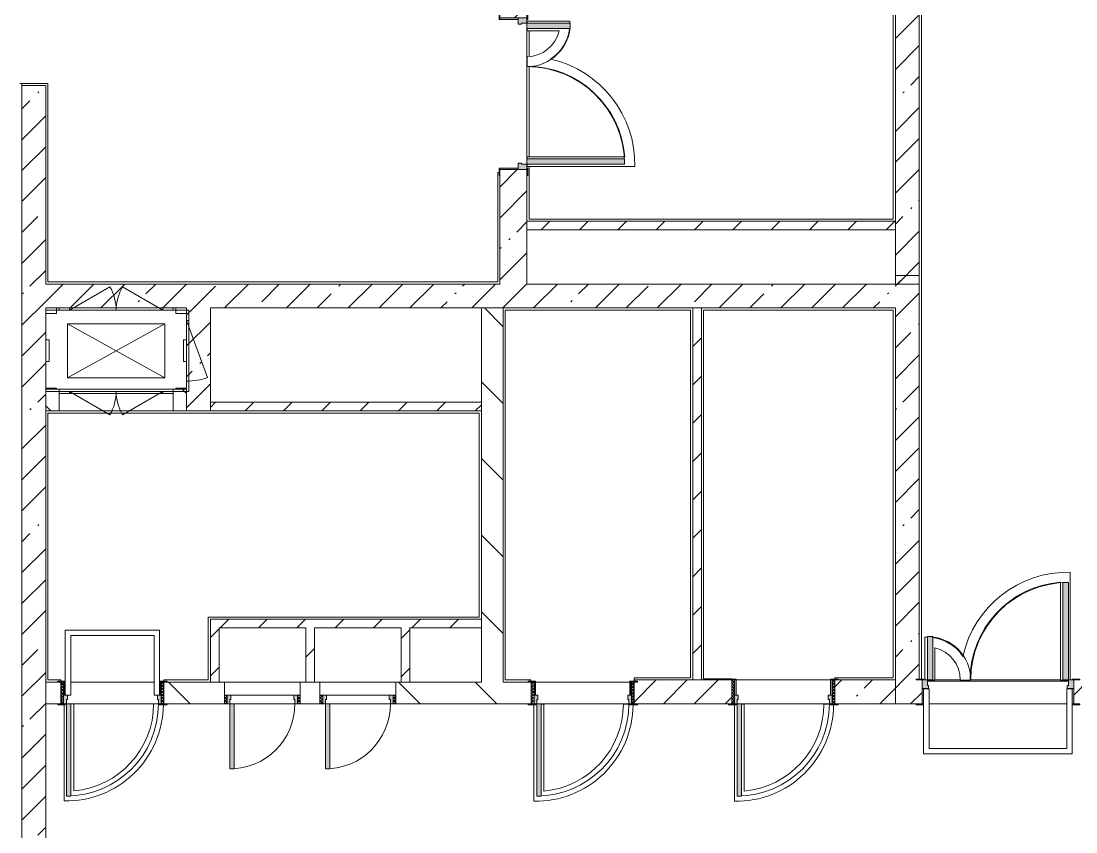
# Model space of a CAD drawing. Header units: millimetres. Extents: x 35316 to 242799, y -8553 to 29000.
# Drawn here: x 192669 to 202402, y 12219 to 19695 of the extents above; entities that cross this region are included whole.
import ezdxf

# ---------------------------------------------------------------- set-up
doc = ezdxf.new("R2010")
doc.units = ezdxf.units.MM
for name, color, linetype, lineweight, true_color in [('A-DOOR-3', 7, 'Continuous', 5, 0xaaaaaa), ('A-DOOR-4', 7, 'Continuous', 5, 0xe2e2e2), ('A-DOOR-FRAM-2', 7, 'Continuous', 5, 0xe2e2e2), ('A-DOOR-FRAM-3', 7, 'Continuous', 5, 0xaaaaaa), ('A-FLOR-3', 7, 'Continuous', 5, 0xaaaaaa)]:
    doc.layers.add(name, color=color, linetype=linetype, lineweight=lineweight, true_color=true_color)
for name, color, linetype, lineweight in [('A-GENM-6', 7, 'Continuous', 5), ('A-WALL', 7, 'Continuous', 9), ('I-WALL-5', 7, 'Continuous', 5), ('M-EQPM-3', 7, 'Continuous', 5)]:
    doc.layers.add(name, color=color, linetype=linetype, lineweight=lineweight)
pattern_1 = [(45, (107926.8, 0), (-285.1231, 285.1231), []), (45, (108211.92, 0), (-285.1231, 285.1231), [504.031, -100.806, 16.764, -84.042])]
pattern_2 = [(135, (107926.8, 0), (-353.5534, -353.5534), [])]
pattern_3 = [(45, (107926.8, 0), (-176.7767, 176.7767), [])]

# ---------------------------------------------------------------- blocks, each defined once
blk = doc.blocks.new('110_Дверь_СКБ_2Ст - Д-1_л_Лестничная клетка EIS60 2-32142534-3_3_2_птичка')
at = {"layer": 'A-DOOR-4'}
for points in [[(612.5, 110), (662.5, 110), (662.5, 1010), (612.5, 1010), (612.5, 417.6)], [(-587.5, 110), (-587.5, 510), (-637.5, 510), (-637.5, 110)], [(712.5, -110), (712.5, 30), (697.5, 30), (697.5, -110)]]:
    blk.add_hatch(color=256, dxfattribs=at).paths.add_polyline_path(points)
h = blk.add_hatch(color=256, dxfattribs=at)
h.paths.add_polyline_path([(-627.5, 30), (-627.5, 60), (-637.5, 60), (-640.2, 110), (-687.5, 110), (-687.5, 30), (-640.2, 30)])
h.paths.add_polyline_path([(712.5, 30), (712.5, 110), (662.5, 110), (662.5, 60), (652.5, 60), (652.5, 30)])
at = {"layer": 'A-DOOR-FRAM-2'}
for points in [[(-672.5, 110), (-672.5, 118), (-742.5, 118), (-742.5, 110)], [(767.5, 110), (767.5, 118), (697.5, 118), (697.5, 110)], [(-672.5, -110), (-672.5, 30), (-687.5, 30), (-687.5, -110)], [(-672.5, -118), (-672.5, -110), (-742.5, -110), (-742.5, -118)], [(767.5, -118), (767.5, -110), (697.5, -110), (697.5, -118)]]:
    blk.add_hatch(color=256, dxfattribs=at).paths.add_polyline_path(points)
at = {"layer": 'A-DOOR-3'}
for p, q in [((662.5, 1010), (612.5, 1010)), ((612.5, 1010), (612.5, 110)), ((662.5, 110), (662.5, 1010)), ((-637.5, 510), (-637.5, 110)), ((-587.5, 510), (-637.5, 510)), ((-587.5, 110), (-587.5, 510)), ((-637.5, 110), (-587.5, 110)), ((612.5, 110), (662.5, 110))]:
    blk.add_line(p, q, dxfattribs=at)
for centre, radius, start, end in [((662.5, 110), 900, 90, 180), ((-637.5, 110), 400, 360, 90)]:
    blk.add_arc(centre, radius, start, end, dxfattribs=at)
at = {"layer": 'A-DOOR-FRAM-3'}
for p, q in [((-672.5, 118), (-742.5, 118)), ((-742.5, 118), (-742.5, 110)), ((-742.5, 110), (-672.5, 110)), ((-637.5, 110), (-687.5, 110)), ((-687.5, 110), (-687.5, 30)), ((-672.5, 110), (-672.5, 118)), ((-637.5, 60), (-637.5, 110)), ((662.5, 110), (662.5, 60)), ((712.5, 110), (662.5, 110)), ((767.5, 118), (697.5, 118)), ((697.5, 118), (697.5, 110)), ((697.5, 110), (767.5, 110)), ((712.5, 30), (712.5, 110)), ((767.5, 110), (767.5, 118)), ((-687.5, 30), (-627.5, 30)), ((-672.5, 30), (-687.5, 30)), ((-687.5, 30), (-687.5, -110)), ((-672.5, -110), (-672.5, 30)), ((-627.5, 60), (-637.5, 60)), ((-627.5, 30), (-627.5, 60)), ((662.5, 60), (652.5, 60)), ((652.5, 60), (652.5, 30)), ((652.5, 30), (712.5, 30)), ((712.5, 30), (697.5, 30)), ((697.5, 30), (697.5, -110)), ((712.5, -110), (712.5, 30)), ((-672.5, -110), (-742.5, -110)), ((-742.5, -110), (-742.5, -118)), ((-742.5, -118), (-672.5, -118)), ((-687.5, -110), (-672.5, -110)), ((-672.5, -118), (-672.5, -110)), ((697.5, -110), (712.5, -110)), ((767.5, -110), (697.5, -110)), ((697.5, -110), (697.5, -118)), ((697.5, -118), (767.5, -118)), ((767.5, -118), (767.5, -110))]:
    blk.add_line(p, q, dxfattribs=at)
blk = doc.blocks.new('110_Дверь_СКБ_1Ст_Внутренняя1 - Д-8 950x2100h_охрана-V124-3_3_2_птичка')
at = {"layer": 'A-DOOR-3'}
h = blk.add_hatch(dxfattribs=at)
h.set_pattern_fill('FP_21', color=256, style=0, pattern_type=2)
h.set_pattern_definition([(135, (1826.41, 164.685), (-14.14214, -14.14214), []), (225, (1826.41, 164.685), (14.14214, -14.14214), [])])
h.paths.add_polyline_path([(487.5, 100), (462.5, 100), (462.5, -100), (487.5, -100)])
at = {"layer": 'A-DOOR-4'}
h = blk.add_hatch(color=256, dxfattribs=at)
h.paths.add_polyline_path([(437.5, 100), (437.5, 60), (427.5, 60), (427.5, 20), (462.5, 20), (462.5, 100), (443.1, 100)])
h.paths.add_polyline_path([(-437.5, 100), (-437.5, 20), (-402.5, 20), (-402.5, 60), (-412.5, 60), (-412.5, 100)])
at = {"layer": 'A-DOOR-FRAM-2'}
for points in [[(397.5, 950), (397.5, 100), (437.5, 100), (437.5, 950)], [(-492.5, 108), (-492.5, 100), (-422.5, 100), (-422.5, 108)], [(517.5, 108), (447.5, 108), (447.5, 100), (517.5, 100)], [(-422.5, 20), (-437.5, 20), (-437.5, -100), (-422.5, -100)], [(462.5, 20), (447.5, 20), (447.5, -100), (462.5, -100)], [(-492.5, -100), (-492.5, -108), (-422.5, -108), (-422.5, -100)], [(447.5, -100), (447.5, -108), (517.5, -108), (517.5, -100)]]:
    blk.add_hatch(color=256, dxfattribs=at).paths.add_polyline_path(points)
at = {"layer": 'A-DOOR-FRAM-3'}
h = blk.add_hatch(dxfattribs=at)
h.set_pattern_fill('FP_114', color=256, style=0, pattern_type=2)
h.set_pattern_definition([(45, (-296.384, 164.685), (-14.1421, 14.1421), []), (135, (-296.384, 164.685), (-14.1421, -14.1421), [])])
h.paths.add_polyline_path([(-437.5, 100), (-462.5, 100), (-462.5, -100), (-437.5, -100)])
at = {"layer": 'A-DOOR-3'}
for p, q in [((437.5, 950), (397.5, 950)), ((397.5, 950), (397.5, 100)), ((437.5, 100), (437.5, 950)), ((397.5, 100), (437.5, 100))]:
    blk.add_line(p, q, dxfattribs=at)
blk.add_arc((437.5, 100), 850, 90, 180, dxfattribs=at)
at = {"layer": 'A-DOOR-FRAM-3'}
for p, q in [((-422.5, 108), (-492.5, 108)), ((-492.5, 108), (-492.5, 100)), ((-492.5, 100), (-422.5, 100)), ((-437.5, 100), (-462.5, 100)), ((-462.5, 100), (-462.5, -100)), ((-412.5, 100), (-437.5, 100)), ((-437.5, 100), (-437.5, 20)), ((-437.5, -100), (-437.5, 100)), ((-422.5, 100), (-437.5, 100)), ((-437.5, 100), (-437.5, 99)), ((-437.5, 99), (-422.5, 99)), ((-422.5, 100), (-422.5, 108)), ((-422.5, 99), (-422.5, 100)), ((-412.5, 60), (-412.5, 100)), ((437.5, 100), (437.5, 60)), ((462.5, 100), (437.5, 100)), ((517.5, 108), (447.5, 108)), ((447.5, 108), (447.5, 100)), ((462.5, 100), (447.5, 100)), ((447.5, 100), (447.5, 99)), ((447.5, 100), (517.5, 100)), ((447.5, 99), (462.5, 99)), ((462.5, 20), (462.5, 100)), ((487.5, 100), (462.5, 100)), ((462.5, 100), (462.5, -100)), ((462.5, 99), (462.5, 100)), ((487.5, -100), (487.5, 100)), ((517.5, 100), (517.5, 108)), ((-437.5, 20), (-402.5, 20)), ((-422.5, 20), (-437.5, 20)), ((-437.5, 20), (-437.5, -100)), ((-422.5, -100), (-422.5, 20)), ((-402.5, 60), (-412.5, 60)), ((-402.5, 20), (-402.5, 60)), ((437.5, 60), (427.5, 60)), ((427.5, 60), (427.5, 20)), ((427.5, 20), (462.5, 20)), ((462.5, 20), (447.5, 20)), ((447.5, 20), (447.5, -100)), ((462.5, -100), (462.5, 20)), ((-422.5, -100), (-492.5, -100)), ((-492.5, -100), (-492.5, -108)), ((-492.5, -108), (-422.5, -108)), ((-462.5, -100), (-437.5, -100)), ((-437.5, -100), (-422.5, -100)), ((-422.5, -108), (-422.5, -100)), ((447.5, -100), (462.5, -100)), ((517.5, -100), (447.5, -100)), ((447.5, -100), (447.5, -108)), ((447.5, -108), (517.5, -108)), ((462.5, -100), (487.5, -100)), ((517.5, -108), (517.5, -100))]:
    blk.add_line(p, q, dxfattribs=at)
blk = doc.blocks.new('DOR_Проход в стене_Прямоугольный - 1050x1150 EI30-23344994-3_3_2_птичка')
at = {"layer": 'A-DOOR-3'}
for p, q in [((525, 100), (-525, 100)), ((525, -100), (-525, -100))]:
    blk.add_line(p, q, dxfattribs=at)
blk = doc.blocks.new('110_Дверь_СКБ_1Ст_Внутренняя1 - Д-8 950x2100h_охрана-32352528-3_3_2_птичка')
at = {"layer": 'A-DOOR-3'}
h = blk.add_hatch(dxfattribs=at)
h.set_pattern_fill('FP_31', color=256, style=0, pattern_type=2)
h.set_pattern_definition([(135, (1826.41, 174.685), (-14.14214, -14.14214), []), (225, (1826.41, 174.685), (14.14214, -14.14214), [])])
h.paths.add_polyline_path([(487.5, 110), (462.5, 110), (462.5, -110), (487.5, -110)])
at = {"layer": 'A-DOOR-4'}
h = blk.add_hatch(color=256, dxfattribs=at)
h.paths.add_polyline_path([(437.5, 110), (437.5, 70), (427.5, 70), (427.5, 30), (462.5, 30), (462.5, 110)])
h.paths.add_polyline_path([(-412.5, 110), (-437.5, 110), (-437.5, 30), (-402.5, 30), (-402.5, 70), (-412.5, 70)])
at = {"layer": 'A-DOOR-FRAM-2'}
for points in [[(397.5, 960), (397.5, 110), (437.5, 110), (437.5, 960)], [(-492.5, 118), (-492.5, 110), (-422.5, 110), (-422.5, 118)], [(517.5, 118), (447.5, 118), (447.5, 110), (517.5, 110)], [(-422.5, 30), (-437.5, 30), (-437.5, -110), (-422.5, -110)], [(462.5, 30), (447.5, 30), (447.5, -110), (462.5, -110)], [(-492.5, -110), (-492.5, -118), (-422.5, -118), (-422.5, -110)], [(517.5, -110), (447.5, -110), (447.5, -118), (517.5, -118)]]:
    blk.add_hatch(color=256, dxfattribs=at).paths.add_polyline_path(points)
at = {"layer": 'A-DOOR-FRAM-3'}
h = blk.add_hatch(dxfattribs=at)
h.set_pattern_fill('FP_32', color=256, style=0, pattern_type=2)
h.set_pattern_definition([(45, (-296.384, 174.685), (-14.1421, 14.1421), []), (135, (-296.384, 174.685), (-14.1421, -14.1421), [])])
h.paths.add_polyline_path([(-437.5, 110), (-462.5, 110), (-462.5, -110), (-437.5, -110)])
at = {"layer": 'A-DOOR-3'}
for p, q in [((437.5, 960), (397.5, 960)), ((397.5, 960), (397.5, 110)), ((437.5, 110), (437.5, 960)), ((397.5, 110), (437.5, 110))]:
    blk.add_line(p, q, dxfattribs=at)
blk.add_arc((437.5, 110), 850, 90, 180, dxfattribs=at)
at = {"layer": 'A-DOOR-FRAM-3'}
for p, q in [((-422.5, 118), (-492.5, 118)), ((-492.5, 118), (-492.5, 110)), ((-492.5, 110), (-422.5, 110)), ((-437.5, 110), (-462.5, 110)), ((-462.5, 110), (-462.5, -110)), ((-412.5, 110), (-437.5, 110)), ((-437.5, 110), (-437.5, 30)), ((-437.5, -110), (-437.5, 110)), ((-422.5, 110), (-437.5, 110)), ((-437.5, 110), (-437.5, 109)), ((-437.5, 109), (-422.5, 109)), ((-422.5, 110), (-422.5, 118)), ((-422.5, 109), (-422.5, 110)), ((-412.5, 70), (-412.5, 110)), ((437.5, 110), (437.5, 70)), ((462.5, 110), (437.5, 110)), ((517.5, 118), (447.5, 118)), ((447.5, 118), (447.5, 110)), ((462.5, 110), (447.5, 110)), ((447.5, 110), (447.5, 109)), ((447.5, 110), (517.5, 110)), ((447.5, 109), (462.5, 109)), ((462.5, 30), (462.5, 110)), ((487.5, 110), (462.5, 110)), ((462.5, 110), (462.5, -110)), ((462.5, 109), (462.5, 110)), ((487.5, -110), (487.5, 110)), ((517.5, 110), (517.5, 118)), ((-437.5, 30), (-402.5, 30)), ((-422.5, 30), (-437.5, 30)), ((-437.5, 30), (-437.5, -110)), ((-422.5, -110), (-422.5, 30)), ((-402.5, 70), (-412.5, 70)), ((-402.5, 30), (-402.5, 70)), ((437.5, 70), (427.5, 70)), ((427.5, 70), (427.5, 30)), ((427.5, 30), (462.5, 30)), ((462.5, 30), (447.5, 30)), ((447.5, 30), (447.5, -110)), ((462.5, -110), (462.5, 30)), ((-422.5, -110), (-492.5, -110)), ((-492.5, -110), (-492.5, -118)), ((-492.5, -118), (-422.5, -118)), ((-462.5, -110), (-437.5, -110)), ((-437.5, -110), (-422.5, -110)), ((-422.5, -118), (-422.5, -110)), ((447.5, -110), (462.5, -110)), ((517.5, -110), (447.5, -110)), ((447.5, -110), (447.5, -118)), ((447.5, -118), (517.5, -118)), ((462.5, -110), (487.5, -110)), ((517.5, -118), (517.5, -110))]:
    blk.add_line(p, q, dxfattribs=at)
blk = doc.blocks.new('110_Дверь_СКБ_2Ст - Д-1_л_Лестничная клетка EIS60 2-32359692-3_3_2_птичка')
at = {"layer": 'A-DOOR-4'}
for points in [[(662.5, 1025), (612.5, 1025), (612.5, 125), (662.5, 125)], [(-587.5, 525), (-637.5, 525), (-637.5, 125), (-587.5, 125)], [(712.5, -125), (712.5, 45), (697.5, 45), (697.5, -125)]]:
    blk.add_hatch(color=256, dxfattribs=at).paths.add_polyline_path(points)
h = blk.add_hatch(color=256, dxfattribs=at)
h.paths.add_polyline_path([(712.5, 125), (662.5, 125), (662.5, 75), (652.5, 75), (652.5, 45), (712.5, 45)])
h.paths.add_polyline_path([(-627.5, 45), (-627.5, 75), (-637.5, 75), (-637.5, 125), (-687.5, 125), (-687.5, 45)])
at = {"layer": 'A-DOOR-FRAM-2'}
for points in [[(-672.5, 125), (-672.5, 133), (-742.5, 133), (-742.5, 125)], [(767.5, 125), (767.5, 133), (697.5, 133), (697.5, 125)], [(-672.5, -125), (-672.5, 45), (-687.5, 45), (-687.5, -125)], [(-672.5, -133), (-672.5, -125), (-742.5, -125), (-742.5, -133)], [(767.5, -133), (767.5, -125), (697.5, -125), (697.5, -133)]]:
    blk.add_hatch(color=256, dxfattribs=at).paths.add_polyline_path(points)
at = {"layer": 'A-DOOR-3'}
for p, q in [((662.5, 1025), (612.5, 1025)), ((612.5, 1025), (612.5, 125)), ((662.5, 125), (662.5, 1025)), ((-637.5, 525), (-637.5, 125)), ((-587.5, 525), (-637.5, 525)), ((-587.5, 125), (-587.5, 525)), ((-637.5, 125), (-587.5, 125)), ((612.5, 125), (662.5, 125))]:
    blk.add_line(p, q, dxfattribs=at)
for centre, radius, start, end in [((662.5, 125), 900, 90, 180), ((-637.5, 125), 400, 360, 90)]:
    blk.add_arc(centre, radius, start, end, dxfattribs=at)
at = {"layer": 'A-DOOR-FRAM-3'}
for p, q in [((-672.5, 133), (-742.5, 133)), ((-742.5, 133), (-742.5, 125)), ((-742.5, 125), (-672.5, 125)), ((-637.5, 125), (-687.5, 125)), ((-687.5, 125), (-687.5, 45)), ((-672.5, 125), (-672.5, 133)), ((-637.5, 75), (-637.5, 125)), ((662.5, 125), (662.5, 75)), ((712.5, 125), (662.5, 125)), ((767.5, 133), (697.5, 133)), ((697.5, 133), (697.5, 125)), ((697.5, 125), (767.5, 125)), ((712.5, 45), (712.5, 125)), ((767.5, 125), (767.5, 133)), ((-687.5, 45), (-627.5, 45)), ((-672.5, 45), (-687.5, 45)), ((-687.5, 45), (-687.5, -125)), ((-672.5, -125), (-672.5, 45)), ((-627.5, 75), (-637.5, 75)), ((-627.5, 45), (-627.5, 75)), ((662.5, 75), (652.5, 75)), ((652.5, 75), (652.5, 45)), ((652.5, 45), (712.5, 45)), ((712.5, 45), (697.5, 45)), ((697.5, 45), (697.5, -125)), ((712.5, -125), (712.5, 45)), ((-672.5, -125), (-742.5, -125)), ((-742.5, -125), (-742.5, -133)), ((-742.5, -133), (-672.5, -133)), ((-687.5, -125), (-672.5, -125)), ((-672.5, -133), (-672.5, -125)), ((697.5, -125), (712.5, -125)), ((767.5, -125), (697.5, -125)), ((697.5, -125), (697.5, -133)), ((697.5, -133), (767.5, -133)), ((767.5, -133), (767.5, -125))]:
    blk.add_line(p, q, dxfattribs=at)
blk = doc.blocks.new('160_Подъемник - 160_Подъемник-23521422-3_3_2_птичка')
at = {"layer": 'A-GENM-6'}
for p, q in [((220, 0), (592.4, 215)), ((1080, 0), (707.6, 215)), ((-20, -95), (-20, 0)), ((-20, 0), (0, 0)), ((0, 0), (0, -95)), ((220, 20), (125, 20)), ((125, 20), (125, 0)), ((220, 0), (220, 20)), ((1080, 20), (220, 20)), ((220, 20), (1080, 20)), ((1080, 0), (1080, 20)), ((1080, 20), (1175, 20)), ((1175, 20), (1175, 0)), ((0, -95), (-20, -95)), ((-20, -95), (-20, -655)), ((-20, -655), (-20, -95)), ((125, 0), (220, 0)), ((1175, 0), (1080, 0)), ((0, -655), (-191.5, -128.8)), ((0, -655), (-20, -655)), ((-20, -655), (-20, -750)), ((0, -750), (0, -655)), ((-20, -750), (0, -750)), ((125, -770), (125, -750)), ((125, -750), (220, -750)), ((220, -770), (125, -770)), ((220, -750), (220, -770)), ((220, -750), (592.4, -965)), ((220, -770), (792, -770)), ((1080, -770), (508, -770)), ((1080, -750), (707.6, -965)), ((1080, -750), (1080, -770)), ((1175, -750), (1080, -750)), ((1080, -770), (1175, -770)), ((1175, -770), (1175, -750))]:
    blk.add_line(p, q, dxfattribs=at)
for centre, radius, start, end in [((220, 0), 430, 0, 30), ((1080, 0), 430, 150, 180), ((0, -655), 560, 90, 110), ((220, -750), 430, 330, 0), ((1080, -750), 430, 180, 210)]:
    blk.add_arc(centre, radius, start, end, dxfattribs=at)
at = {"layer": 'M-EQPM-3'}
for p, q in [((1300, 0), (0, 0)), ((0, 0), (0, -750)), ((1300, -750), (1300, 0)), ((1100, -625), (200, -125)), ((200, -625), (1100, -125)), ((1100, -125), (200, -125)), ((200, -125), (200, -625)), ((1100, -625), (1100, -125)), ((200, -625), (1100, -625)), ((0, -750), (1300, -750))]:
    blk.add_line(p, q, dxfattribs=at)
blk = doc.blocks.new('110_Дверь_СКБ_1Ст - д-18 700x2100h_Технический шкаф ЭОМ и СС-23257539-3_3_2_птичка')
at = {"layer": 'A-DOOR-3'}
h = blk.add_hatch(dxfattribs=at)
h.set_pattern_fill('FP_43', color=256, style=0, pattern_type=2)
h.set_pattern_definition([(135, (1951.41, 164.685), (-14.14214, -14.14214), []), (225, (1951.41, 164.685), (14.14214, -14.14214), [])])
h.paths.add_polyline_path([(362.5, 100), (337.5, 100), (337.5, 20), (362.5, 20)])
at = {"layer": 'A-DOOR-4'}
h = blk.add_hatch(color=256, dxfattribs=at)
h.paths.add_polyline_path([(312.5, 100), (312.5, 60), (302.5, 60), (302.5, 20), (337.5, 20), (337.5, 100)])
h.paths.add_polyline_path([(-287.5, 100), (-312.5, 100), (-312.5, 20), (-277.5, 20), (-277.5, 60), (-287.5, 60)])
at = {"layer": 'A-DOOR-FRAM-2'}
blk.add_hatch(color=256, dxfattribs=at).paths.add_polyline_path([(272.5, 700), (272.5, 100), (312.5, 100), (312.5, 700)])
at = {"layer": 'A-DOOR-FRAM-3'}
h = blk.add_hatch(dxfattribs=at)
h.set_pattern_fill('FP_44', color=256, style=0, pattern_type=2)
h.set_pattern_definition([(45, (-171.384, 164.685), (-14.1421, 14.1421), []), (135, (-171.384, 164.685), (-14.1421, -14.1421), [])])
h.paths.add_polyline_path([(-312.5, 100), (-337.5, 100), (-337.5, 20), (-312.5, 20)])
at = {"layer": 'A-DOOR-3'}
for p, q in [((312.5, 700), (272.5, 700)), ((272.5, 700), (272.5, 100)), ((312.5, 100), (312.5, 700)), ((272.5, 100), (312.5, 100))]:
    blk.add_line(p, q, dxfattribs=at)
blk.add_arc((312.5, 100), 600, 90, 180, dxfattribs=at)
at = {"layer": 'A-DOOR-FRAM-3'}
for p, q in [((-312.5, 100), (-337.5, 100)), ((-337.5, 100), (-337.5, 20)), ((-287.5, 100), (-312.5, 100)), ((-312.5, 100), (-312.5, 20)), ((-312.5, 20), (-312.5, 100)), ((-287.5, 60), (-287.5, 100)), ((-287.5, 100), (272.5, 100)), ((312.5, 100), (312.5, 60)), ((337.5, 100), (312.5, 100)), ((337.5, 20), (337.5, 100)), ((362.5, 100), (337.5, 100)), ((337.5, 100), (337.5, 20)), ((362.5, 20), (362.5, 100)), ((-337.5, 20), (-312.5, 20)), ((-312.5, 20), (-277.5, 20)), ((-277.5, 60), (-287.5, 60)), ((-277.5, 20), (-277.5, 60)), ((302.5, 20), (-277.5, 20)), ((312.5, 60), (302.5, 60)), ((302.5, 60), (302.5, 20)), ((302.5, 20), (337.5, 20)), ((337.5, 20), (362.5, 20))]:
    blk.add_line(p, q, dxfattribs=at)
blk = doc.blocks.new('Закладная деталь приямка - 200_100-20924312-3_3_2_птичка')
at = {"layer": 'M-EQPM-3'}
for p, q in [((85000, 16755), (84970, 16755)), ((85000, 16755), (84970, 16755)), ((85000, 16555), (85000, 16755)), ((85000, 16755), (85000, 16555)), ((84970, 16555), (85000, 16555)), ((85000, 16555), (84970, 16555))]:
    blk.add_line(p, q, dxfattribs=at)
blk = doc.blocks.new('Закладная деталь приямка - 150_100-20924311-3_3_2_птичка')
at = {"layer": 'M-EQPM-3'}
for p, q in [((85070, 17050), (85070, 17000)), ((85070, 17050), (85070, 17000)), ((84970, 17000), (85070, 17000)), ((85070, 17000), (84970, 17000))]:
    blk.add_line(p, q, dxfattribs=at)
blk = doc.blocks.new('Закладная деталь приямка - 150_100-V164-3_3_2_птичка')
at = {"layer": 'M-EQPM-3'}
for p, q in [((86170, 17000), (86170, 17050)), ((86170, 17000), (86170, 17050)), ((86270, 17000), (86170, 17000)), ((86170, 17000), (86270, 17000))]:
    blk.add_line(p, q, dxfattribs=at)
blk = doc.blocks.new('Закладная деталь приямка - 150_100-V165-3_3_2_птичка')
at = {"layer": 'M-EQPM-3'}
for p, q in [((86270, 16310), (86170, 16310)), ((86170, 16310), (86270, 16310)), ((86170, 16310), (86170, 16300)), ((86170, 16310), (86170, 16300))]:
    blk.add_line(p, q, dxfattribs=at)
blk = doc.blocks.new('Закладная деталь приямка - 150_100-V166-3_3_2_птичка')
at = {"layer": 'M-EQPM-3'}
for p, q in [((85070, 16310), (84970, 16310)), ((84970, 16310), (85070, 16310)), ((85070, 16300), (85070, 16310)), ((85070, 16310), (85070, 16300))]:
    blk.add_line(p, q, dxfattribs=at)

msp = doc.modelspace()

# ---------------------------------------------------------------- hatches: boundary and pattern name
at = {"layer": 'I-WALL-5'}
h = msp.add_hatch(dxfattribs=at)
h.set_pattern_fill('FP_108', color=256, style=0, pattern_type=2)
h.set_pattern_definition(pattern_1)
h.paths.add_polyline_path([(197336.8, 17270), (197336.8, 18325), (197086.8, 18325), (197086.8, 17270)])
h.paths.add_polyline_path([(197086.8, 19725), (197336.8, 19725), (197336.8, 27100), (197086.8, 27100), (197086.8, 19750)])
h = msp.add_hatch(dxfattribs=at)
h.set_pattern_fill('FP_108', color=256, style=0, pattern_type=2)
h.set_pattern_definition(pattern_1)
h.paths.add_polyline_path([(200956.8, 17270), (200956.8, 21400), (200736.8, 21400), (200736.8, 17270)])
h = msp.add_hatch(dxfattribs=at)
h.set_pattern_fill('FP_108', color=256, style=0, pattern_type=2)
h.set_pattern_definition(pattern_1)
h.paths.add_polyline_path([(192896.8, 10400), (192896.8, 19100), (192676.8, 19100), (192676.8, 10400)])
h = msp.add_hatch(dxfattribs=at)
h.set_pattern_fill('FP_113', color=256, style=0, pattern_type=2)
h.set_pattern_definition(pattern_3)
h.paths.add_polyline_path([(200736.8, 17770), (200736.8, 17850), (197336.8, 17850), (197336.8, 17770), (198909.7, 17770)])
h = msp.add_hatch(dxfattribs=at)
h.set_pattern_fill('FP_108', color=256, style=0, pattern_type=2)
h.set_pattern_definition(pattern_1)
h.paths.add_polyline_path([(200736.8, 13620), (200926.8, 13620), (200926.8, 13628), (200956.8, 13628), (200956.8, 17350), (200736.8, 17350), (200736.8, 13927.6)])
h = msp.add_hatch(dxfattribs=at)
h.set_pattern_fill('FP_108', color=256, style=0, pattern_type=2)
h.set_pattern_definition(pattern_1)
h.paths.add_polyline_path([(194196.8, 17050), (194416.8, 17050), (194416.8, 17270), (192896.8, 17270), (192896.8, 17050), (193611.1, 17050)])
h = msp.add_hatch(dxfattribs=at)
h.set_pattern_fill('FP_108', color=256, style=0, pattern_type=2)
h.set_pattern_definition(pattern_1)
h.paths.add_polyline_path([(198946.8, 17050), (200736.8, 17050), (200736.8, 17270), (194416.8, 17270), (194416.8, 17050), (198866.8, 17050)])
h = msp.add_hatch(dxfattribs=at)
h.set_pattern_fill('FP_108', color=256, style=0, pattern_type=2)
h.set_pattern_definition(pattern_1)
h.paths.add_polyline_path([(194196.8, 16100), (194416.8, 16100), (194416.8, 17050), (194196.8, 17050), (194196.8, 16180)])
h = msp.add_hatch(dxfattribs=at)
h.set_pattern_fill('FP_111', color=256, style=0, pattern_type=2)
h.set_pattern_definition(pattern_2)
h.paths.add_polyline_path([(197116.8, 13600), (197116.8, 17050), (196916.8, 17050), (196916.8, 13600)])
h = msp.add_hatch(dxfattribs=at)
h.set_pattern_fill('FP_113', color=256, style=0, pattern_type=2)
h.set_pattern_definition(pattern_3)
h.paths.add_polyline_path([(198946.8, 13620), (198946.8, 17050), (198866.8, 17050), (198866.8, 13620), (198909.7, 13620)])
h = msp.add_hatch(dxfattribs=at)
h.set_pattern_fill('FP_111', color=256, style=0, pattern_type=2)
h.set_pattern_definition(pattern_2)
h.paths.add_polyline_path([(194071.8, 16100), (194196.8, 16100), (194196.8, 16300), (194071.8, 16294.5)])
h.paths.add_polyline_path([(192896.8, 16100), (193021.8, 16100), (193021.8, 16300), (192896.8, 16294.5)])
h = msp.add_hatch(dxfattribs=at)
h.set_pattern_fill('FP_113', color=256, style=0, pattern_type=2)
h.set_pattern_definition(pattern_3)
h.paths.add_polyline_path([(196916.8, 16100), (196916.8, 16180), (194416.8, 16180), (194416.8, 16100), (196790.2, 16100)])
h = msp.add_hatch(dxfattribs=at)
h.set_pattern_fill('FP_113', color=256, style=0, pattern_type=2)
h.set_pattern_definition(pattern_3)
h.paths.add_polyline_path([(195296.8, 14100), (196916.8, 14100), (196916.8, 14180), (194416.8, 14180), (194416.8, 14100), (194670.8, 14100)])
h = msp.add_hatch(dxfattribs=at)
h.set_pattern_fill('FP_113', color=256, style=0, pattern_type=2)
h.set_pattern_definition(pattern_3)
h.paths.add_polyline_path([(194496.8, 13600), (194496.8, 14100), (194416.8, 14100), (194416.8, 13600)])
h = msp.add_hatch(dxfattribs=at)
h.set_pattern_fill('FP_113', color=256, style=0, pattern_type=2)
h.set_pattern_definition(pattern_3)
h.paths.add_polyline_path([(195376.8, 13600), (195376.8, 14100), (195296.8, 14100), (195296.8, 13600)])
h = msp.add_hatch(dxfattribs=at)
h.set_pattern_fill('FP_113', color=256, style=0, pattern_type=2)
h.set_pattern_definition(pattern_3)
h.paths.add_polyline_path([(196256.8, 13600), (196256.8, 14100), (196176.8, 14100), (196176.8, 13600)])
h = msp.add_hatch(dxfattribs=at)
h.set_pattern_fill('FP_111', color=256, style=0, pattern_type=2)
h.set_pattern_definition(pattern_2)
h.paths.add_polyline_path([(195245.2, 13400), (195426.8, 13400), (195426.8, 13600), (195245.2, 13600), (195245.2, 13480)])
h.paths.add_polyline_path([(193006.8, 13400), (193036.8, 13400), (193036.8, 13600), (192896.8, 13600), (192896.8, 13400)])
h.paths.add_polyline_path([(197376.8, 13400), (197376.8, 13600), (196126.8, 13600), (196126.8, 13400), (197346.8, 13400)])
h.paths.add_polyline_path([(194016.8, 13400), (194545.2, 13400), (194545.2, 13600), (193986.8, 13600), (193986.8, 13400)])
h = msp.add_hatch(dxfattribs=at)
h.set_pattern_fill('FP_108', color=256, style=0, pattern_type=2)
h.set_pattern_definition(pattern_1)
h.paths.add_polyline_path([(198356.8, 13400), (199226.8, 13400), (199226.8, 13620), (198326.8, 13620), (198326.8, 13608), (198356.8, 13608), (198356.8, 13600), (198326.8, 13600), (198326.8, 13400)])
h.paths.add_polyline_path([(200499.2, 13400), (200736.8, 13400), (200736.8, 13620), (200176.8, 13620), (200176.8, 13400), (200206.8, 13400)])
h = msp.add_hatch(dxfattribs=at)
h.set_pattern_fill('FP_108', color=256, style=0, pattern_type=2)
h.set_pattern_definition(pattern_1)
h.paths.add_polyline_path([(202436.8, 13400), (202726.8, 13400), (202726.8, 13620), (202381.8, 13620), (202381.8, 13400)])
h.paths.add_polyline_path([(200736.8, 13400), (200981.8, 13400), (200981.8, 13620), (200736.8, 13620)])

# ---------------------------------------------------------------- linework, layer by layer
at = {"layer": 'A-FLOR-3'}
for p, q in [((200716.8, 17870), (200716.8, 21450)), ((200976.8, 21130), (200976.8, 13628)), ((197731.6, 19694.6), (197337.2, 19694.6)), ((197337.2, 19694.6), (197337.2, 19675)), ((197336.8, 18425), (197336.8, 19625)), ((197337.2, 19625), (197337.2, 19604.6)), ((197337.2, 19604.6), (197634.3, 19604.6)), ((197357.8, 19604.6), (197357.8, 19370.4)), ((197337.2, 19368.4), (197337.2, 19278.4)), ((197357.8, 19277.2), (197357.8, 18443.4)), ((192657.3, 19120), (192916.8, 19120)), ((192676.8, 19120), (192676.8, 19100)), ((192916.8, 19120), (192916.8, 17290)), ((198239.5, 18443.4), (197337.2, 18443.4)), ((197337.2, 18443.4), (197337.2, 18425)), ((197066.8, 17290), (197066.8, 18300)), ((197066.8, 18300), (197078.8, 18300)), ((197337.2, 18375), (197337.2, 18353.4)), ((197337.2, 18353.4), (198332, 18353.4)), ((197357.8, 18353.4), (197357.8, 17870)), ((197357.8, 17870), (200716.8, 17870)), ((192916.8, 17290), (197066.8, 17290)), ((198846.8, 17030), (197136.8, 17030)), ((197136.8, 17030), (197136.8, 13620)), ((198846.8, 13640), (198846.8, 17030)), ((200716.8, 17030), (198966.8, 17030)), ((198966.8, 17030), (198966.8, 13630)), ((200716.8, 13640), (200716.8, 17030)), ((196896.8, 16080), (192916.8, 16080)), ((192916.8, 16080), (192916.8, 13620)), ((196896.8, 14200), (196896.8, 16080)), ((202349.9, 13620), (202349.9, 14614.4)), ((202259.9, 14521.9), (202259.9, 13619.6)), ((194396.8, 13620), (194396.8, 14200)), ((194396.8, 14200), (196896.8, 14200)), ((193076.8, 14079.1), (193076.8, 13608)), ((193946.8, 14079.1), (193076.8, 14079.1)), ((193126.8, 13479.1), (193126.8, 14029.1)), ((193126.8, 14029.1), (193896.8, 14029.1)), ((193896.8, 14029.1), (193896.8, 13479.1)), ((193946.8, 13608), (193946.8, 14079.1)), ((201008.7, 14014), (201008.7, 13620)), ((201098.7, 13619.6), (201098.7, 13916.7)), ((198326.8, 13640), (198846.8, 13640)), ((198326.8, 13620), (198326.8, 13640)), ((198966.8, 13630), (199226.8, 13630)), ((200176.8, 13640), (200716.8, 13640)), ((200176.8, 13628), (200176.8, 13640)), ((192916.8, 13620), (193036.8, 13620)), ((193036.8, 13620), (193036.8, 13608)), ((193986.8, 13608), (193986.8, 13620)), ((193986.8, 13620), (194396.8, 13620)), ((197136.8, 13620), (197371.8, 13620)), ((197371.8, 13620), (197371.8, 13608)), ((201046.5, 13539.6), (200996.8, 13539.6)), ((201031.8, 13619.6), (201098.7, 13619.6)), ((201031.8, 13610), (202331.8, 13610)), ((201046.5, 12989.6), (201046.5, 13539.6)), ((201334.9, 13619.6), (201424.9, 13619.6)), ((202259.9, 13619.6), (202331.8, 13619.6)), ((202366.5, 13539.6), (202316.5, 13539.6)), ((202316.5, 13539.6), (202316.5, 12989.6)), ((202366.5, 12939.6), (202366.5, 13539.6)), ((193096.6, 13479.1), (193126.8, 13479.1)), ((193896.8, 13479.1), (193927, 13479.1)), ((193066.8, 13392), (193066.8, 12505.2)), ((193891.8, 13400), (193126.8, 13400)), ((193156.8, 12598), (193156.8, 13400)), ((193936.8, 13400), (193891.8, 13400)), ((197401.2, 13392), (197401.2, 12503.1)), ((197426.8, 13397.9), (197416.8, 13397.9)), ((198276.8, 13400), (197466.8, 13400)), ((197491.2, 13397.9), (197466.8, 13397.9)), ((197491.2, 12595.9), (197491.2, 13397.9)), ((198286.8, 13397.9), (198226.2, 13397.9)), ((199251.2, 13392), (199251.2, 12503.1)), ((199276.8, 13397.9), (199266.8, 13397.9)), ((200126.8, 13400), (199316.8, 13400)), ((199341.2, 13397.9), (199316.8, 13397.9)), ((199341.2, 12595.9), (199341.2, 13397.9)), ((200136.8, 13397.9), (200076.2, 13397.9)), ((200996.5, 13392), (200996.5, 12939.6)), ((202316.5, 12989.6), (201046.5, 12989.6)), ((200996.5, 12939.6), (202366.5, 12939.6))]:
    msp.add_line(p, q, dxfattribs=at)
for centre, radius, start, end in [((197337.2, 19673.4), 395, 0.22926, 3.07201), ((197337.2, 19673.4), 305, 270, 346.9573), ((197337.2, 19673.4), 395, 303.54048, 352.95968), ((197337.2, 18373.4), 905, 4.43687, 90), ((197337.2, 18373.4), 995, 358.8489, 77.32946), ((202329.9, 13619.6), 995, 88.8489, 167.32946), ((202329.9, 13619.6), 905, 94.43687, 180), ((201029.9, 13619.6), 395, 90.10674, 93.07201), ((201029.9, 13619.6), 395, 33.54048, 82.43416), ((201029.9, 13619.6), 305, 0, 76.9573), ((193086.8, 13400), 895, 268.71954, 359.48675), ((193086.8, 13400), 805, 274.98854, 360), ((197421.2, 13397.9), 895, 268.71954, 359.62258), ((197421.2, 13397.9), 805, 274.98854, 360), ((199271.2, 13397.9), 895, 268.71954, 359.62258), ((199271.2, 13397.9), 805, 274.98854, 360)]:
    msp.add_arc(centre, radius, start, end, dxfattribs=at)
at = {"layer": 'A-WALL'}
for p, q in [((197336.8, 17850), (197336.8, 17770)), ((200736.8, 17770), (200736.8, 17850)), ((198946.8, 17050), (198866.8, 17050)), ((192896.8, 16300), (192896.8, 16100)), ((194416.8, 16100), (194416.8, 16180)), ((196916.8, 16100), (196916.8, 16180)), ((196916.8, 14100), (196916.8, 14180)), ((192896.8, 13600), (192896.8, 13400)), ((194416.8, 13600), (194496.8, 13600)), ((195296.8, 13600), (195376.8, 13600)), ((196176.8, 13600), (196256.8, 13600)), ((198866.8, 13620), (198946.8, 13620))]:
    msp.add_line(p, q, dxfattribs=at)
at = {"layer": 'I-WALL-5'}
for p, q in [((200736.8, 26850), (200736.8, 17850)), ((200956.8, 13628), (200956.8, 21150)), ((192896.8, 19100), (192676.8, 19100)), ((192676.8, 19100), (192676.8, 10400)), ((192896.8, 17270), (192896.8, 19100)), ((197086.8, 18270), (197086.8, 17270)), ((197336.8, 17850), (197336.8, 18270)), ((200736.8, 17850), (197336.8, 17850)), ((197336.8, 17270), (197336.8, 17770)), ((197336.8, 17770), (200736.8, 17770)), ((200736.8, 17770), (200736.8, 17270)), ((200956.8, 17350), (200736.8, 17350)), ((197086.8, 17270), (192896.8, 17270)), ((200956.8, 17270), (197336.8, 17270)), ((192896.8, 17050), (194196.8, 17050)), ((192896.8, 16300), (192896.8, 17050)), ((194196.8, 17050), (194196.8, 16100)), ((194416.8, 16180), (194416.8, 17050)), ((194416.8, 17050), (198866.8, 17050)), ((196916.8, 17050), (196916.8, 16180)), ((197116.8, 13600), (197116.8, 17050)), ((198866.8, 17050), (198866.8, 13620)), ((198946.8, 17050), (200736.8, 17050)), ((198946.8, 13620), (198946.8, 17050)), ((200736.8, 17050), (200736.8, 13400)), ((192896.8, 16300), (194196.8, 16300)), ((193021.8, 16100), (193021.8, 16300)), ((194071.8, 16300), (194071.8, 16100)), ((196916.8, 16180), (194416.8, 16180)), ((192896.8, 13600), (192896.8, 16100)), ((192896.8, 16100), (196916.8, 16100)), ((196916.8, 16100), (196916.8, 14180)), ((196916.8, 14180), (194416.8, 14180)), ((194416.8, 14180), (194416.8, 13600)), ((194496.8, 14100), (195296.8, 14100)), ((194496.8, 13600), (194496.8, 14100)), ((195296.8, 14100), (195296.8, 13600)), ((195376.8, 14100), (196176.8, 14100)), ((195376.8, 13600), (195376.8, 14100)), ((196176.8, 14100), (196176.8, 13600)), ((196256.8, 14100), (196916.8, 14100)), ((196256.8, 13600), (196256.8, 14100)), ((196916.8, 14100), (196916.8, 13600)), ((193006.8, 13600), (192896.8, 13600)), ((193126.8, 13600), (193896.8, 13600)), ((194416.8, 13600), (194016.8, 13600)), ((194496.8, 13600), (195296.8, 13600)), ((194545.2, 13480), (194545.2, 13600)), ((195245.2, 13600), (195245.2, 13480)), ((195376.8, 13600), (196176.8, 13600)), ((195426.8, 13480), (195426.8, 13600)), ((196126.8, 13600), (196126.8, 13480)), ((196916.8, 13600), (196256.8, 13600)), ((197346.8, 13600), (197116.8, 13600)), ((197416.8, 13600), (198286.8, 13600)), ((198866.8, 13620), (198326.8, 13620)), ((198326.8, 13620), (198326.8, 13608)), ((199196.8, 13620), (198946.8, 13620)), ((199266.8, 13620), (200136.8, 13620)), ((200736.8, 13620), (200206.8, 13620)), ((201098.7, 13620), (201334.8, 13620)), ((201424.2, 13620), (202259.9, 13620)), ((192896.8, 10400), (192896.8, 13400)), ((192896.8, 13400), (193006.8, 13400)), ((193891.8, 13400), (193156.8, 13400)), ((194016.8, 13400), (194545.2, 13400)), ((195245.2, 13400), (195426.8, 13400)), ((196126.8, 13400), (197346.8, 13400)), ((198276.8, 13400), (197466.8, 13400)), ((198356.8, 13400), (199196.8, 13400)), ((200126.8, 13400), (199316.8, 13400)), ((200206.8, 13400), (200736.8, 13400)), ((200736.8, 13400), (200926.8, 13400)), ((202316.5, 13400), (201046.5, 13400))]:
    msp.add_line(p, q, dxfattribs=at)

# ---------------------------------------------------------------- block references
at = {"layer": 'A-DOOR-3'}
for name, p, rotation in [('110_Дверь_СКБ_2Ст - Д-1_л_Лестничная клетка EIS60 2-32359692-3_3_2_птичка', (197211.8, 19037.5), 269.9999999999998), ('110_Дверь_СКБ_1Ст_Внутренняя1 - Д-8 950x2100h_охрана-32352528-3_3_2_птичка', (199714.3, 13510), 180), ('110_Дверь_СКБ_1Ст_Внутренняя1 - Д-8 950x2100h_охрана-V124-3_3_2_птичка', (193524.3, 13500), 180), ('110_Дверь_СКБ_1Ст_Внутренняя1 - Д-8 950x2100h_охрана-V124-3_3_2_птичка', (197864.3, 13500), 180), ('110_Дверь_СКБ_1Ст - д-18 700x2100h_Технический шкаф ЭОМ и СС-23257539-3_3_2_птичка', (194907.7, 13500), 180), ('110_Дверь_СКБ_1Ст - д-18 700x2100h_Технический шкаф ЭОМ и СС-23257539-3_3_2_птичка', (195789.3, 13500), 180)]:
    msp.add_blockref(name, p, dxfattribs=dict(at, rotation=rotation))
for name, p in [('DOR_Проход в стене_Прямоугольный - 1050x1150 EI30-23344994-3_3_2_птичка', (193546.8, 16200)), ('110_Дверь_СКБ_2Ст - Д-1_л_Лестничная клетка EIS60 2-32142534-3_3_2_птичка', (201669.3, 13510))]:
    msp.add_blockref(name, p, dxfattribs=at)
at = {"layer": 'M-EQPM-3', "rotation": 180}
for name, p in [('160_Подъемник - 160_Подъемник-23521422-3_3_2_птичка', (194196.8, 16280)), ('Закладная деталь приямка - 200_100-20924312-3_3_2_птичка', (279166.8, 33310))]:
    msp.add_blockref(name, p, dxfattribs=at)
at = {"layer": 'M-EQPM-3'}
for name in ['Закладная деталь приямка - 150_100-20924311-3_3_2_птичка', 'Закладная деталь приямка - 150_100-V164-3_3_2_птичка', 'Закладная деталь приямка - 200_100-20924312-3_3_2_птичка', 'Закладная деталь приямка - 150_100-V166-3_3_2_птичка', 'Закладная деталь приямка - 150_100-V165-3_3_2_птичка']:
    msp.add_blockref(name, (107926.8, 0), dxfattribs=at)

doc.saveas('drawing.dxf')
